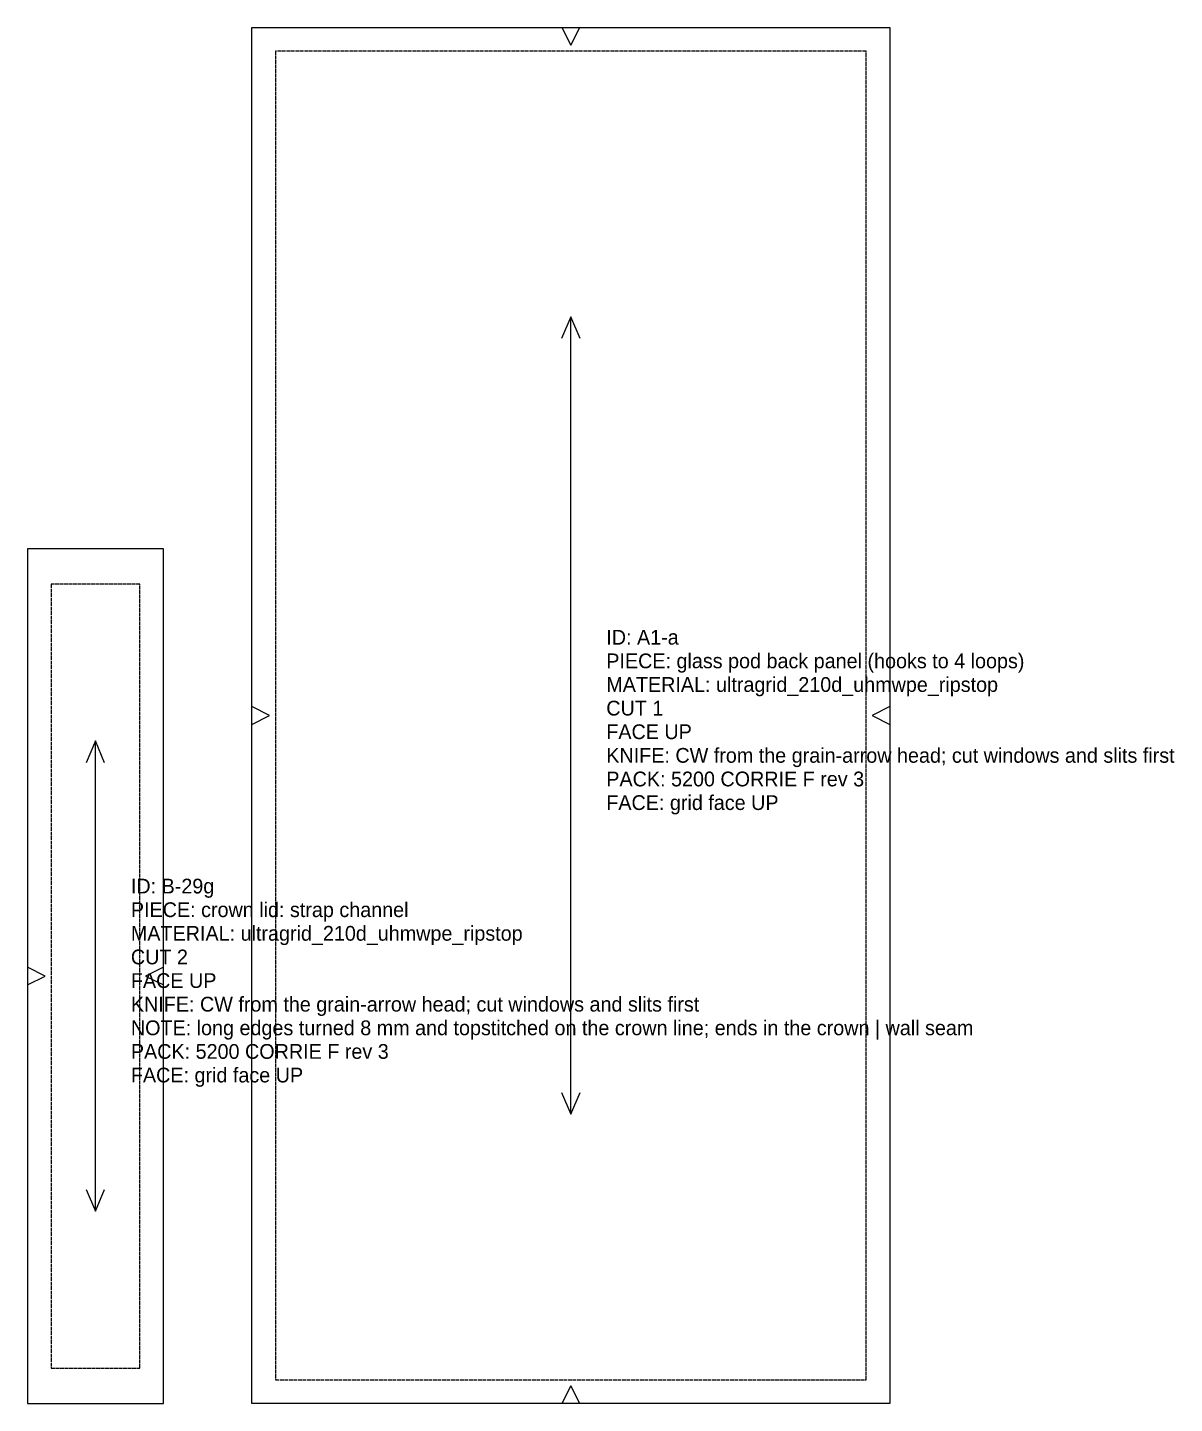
# Model space of a CAD drawing. Header units: millimetres. Extents: x 0 to 2010, y 0 to 1556.
# Drawn here: x 1621.2 to 2009.7, y 1089.9 to 1555.9 of the extents above; entities that cross this region are included whole.
import ezdxf

# ---------------------------------------------------------------- set-up
doc = ezdxf.new("R2010")
doc.units = ezdxf.units.MM
doc.linetypes.add('DASHED', pattern=[1.524, 1.27, -0.254])
for name, color, linetype in [('CUT', 7, 'Continuous'), ('GRAIN', 5, 'Continuous'), ('NOTCH', 1, 'Continuous'), ('SEW', 3, 'Continuous'), ('TEXT', 2, 'Continuous')]:
    doc.layers.add(name, color=color, linetype=linetype)

# ---------------------------------------------------------------- blocks, each defined once
blk = doc.blocks.new('B-29g_8')
at = {"layer": 'CUT'}
blk.add_lwpolyline([(-8, 277.47), (-8, -12), (38, -12), (38, 277.47)], close=True, dxfattribs=at)
at = {"layer": 'GRAIN'}
for points in [[(18.12, 205), (15, 212.37), (11.88, 205)], [(15, 53.09), (15, 212.37)], [(11.88, 60.46), (15, 53.09), (18.12, 60.46)]]:
    blk.add_lwpolyline(points, dxfattribs=at)
at = {"layer": 'NOTCH'}
for points in [[(-8, 129.73), (-2, 132.73), (-8, 135.73)], [(38, 135.73), (32, 132.73), (38, 129.73)]]:
    blk.add_lwpolyline(points, dxfattribs=at)
at = {"layer": 'SEW', "linetype": 'DASHED'}
blk.add_lwpolyline([(0, 0), (30, 0), (30, 265.47), (0, 265.47)], close=True, dxfattribs=at)
at = {"layer": 'TEXT'}
for s, p in [('ID: B-29g', (27, 160.73)), ('PIECE: crown lid: strap channel', (27, 152.73)), ('MATERIAL: ultragrid_210d_uhmwpe_ripstop', (27, 144.73)), ('CUT 2', (27, 136.73)), ('FACE UP', (27, 128.73)), ('KNIFE: CW from the grain-arrow head; cut windows and slits first', (27, 120.73)), ('NOTE: long edges turned 8 mm and topstitched on the crown line; ends in the crown | wall seam', (27, 112.73)), ('PACK: 5200 CORRIE F rev 3', (27, 104.73)), ('FACE: grid face UP', (27, 96.73))]:
    blk.add_text(s, height=5, dxfattribs=at).set_placement(p)
blk = doc.blocks.new('A1-a_9')
at = {"layer": 'CUT'}
blk.add_lwpolyline([(-8, -8), (-8, 458), (208, 458), (208, -8)], close=True, dxfattribs=at)
at = {"layer": 'GRAIN'}
for points in [[(103.12, 352.63), (100, 360), (96.88, 352.63)], [(100, 90), (100, 360)], [(96.88, 97.37), (100, 90), (103.12, 97.37)]]:
    blk.add_lwpolyline(points, dxfattribs=at)
at = {"layer": 'NOTCH'}
for points in [[(97, 458), (100, 452), (103, 458)], [(-8, 222), (-2, 225), (-8, 228)], [(208, 228), (202, 225), (208, 222)], [(103, -8), (100, -2), (97, -8)]]:
    blk.add_lwpolyline(points, dxfattribs=at)
at = {"layer": 'SEW', "linetype": 'DASHED'}
blk.add_lwpolyline([(0, 0), (200, 0), (200, 450), (0, 450)], close=True, dxfattribs=at)
at = {"layer": 'TEXT'}
for s, p in [('ID: A1-a', (112, 249)), ('PIECE: glass pod back panel (hooks to 4 loops)', (112, 241)), ('MATERIAL: ultragrid_210d_uhmwpe_ripstop', (112, 233)), ('CUT 1', (112, 225)), ('FACE UP', (112, 217)), ('KNIFE: CW from the grain-arrow head; cut windows and slits first', (112, 209)), ('PACK: 5200 CORRIE F rev 3', (112, 201)), ('FACE: grid face UP', (112, 193))]:
    blk.add_text(s, height=5, dxfattribs=at).set_placement(p)

msp = doc.modelspace()

# ---------------------------------------------------------------- block references
at = {"layer": 'CUT'}
for name, p in [('A1-a_9', (1705.23, 1097.92)), ('B-29g_8', (1629.23, 1101.92))]:
    msp.add_blockref(name, p, dxfattribs=at)

doc.saveas('drawing.dxf')
